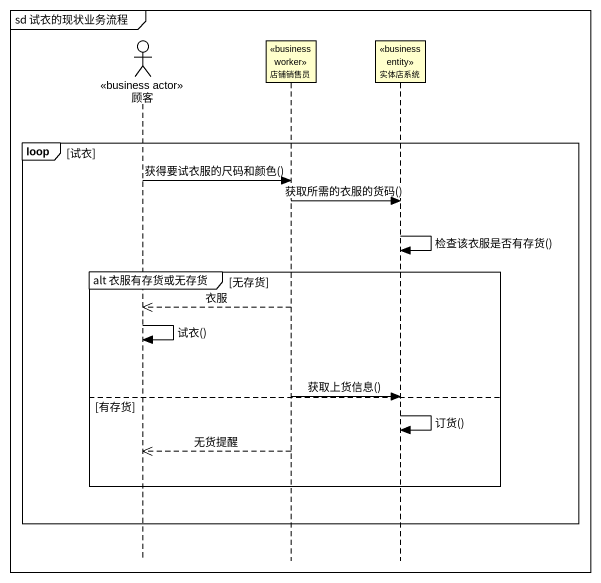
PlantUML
@startuml
mainframe sd 试衣的现状业务流程
hide footbox
actor 顾客 <<business actor>>
participant 店铺销售员 <<business worker>>
participant 实体店系统 <<business entity>>

loop 试衣
  顾客 -> 店铺销售员 : 获得要试衣服的尺码和颜色()
  店铺销售员 -> 实体店系统 : 获取所需的衣服的货码()
  实体店系统 -> 实体店系统 : 检查该衣服是否有存货()
  group alt 衣服有存货或无存货 [无存货]
    店铺销售员 -->> 顾客 : 衣服
    顾客 -> 顾客 : 试衣()
    店铺销售员 -> 实体店系统 : 获取上货信息()
  else 有存货
    实体店系统 -> 实体店系统 : 订货()
    店铺销售员 -->> 顾客 : 无货提醒
  end
end
@enduml
